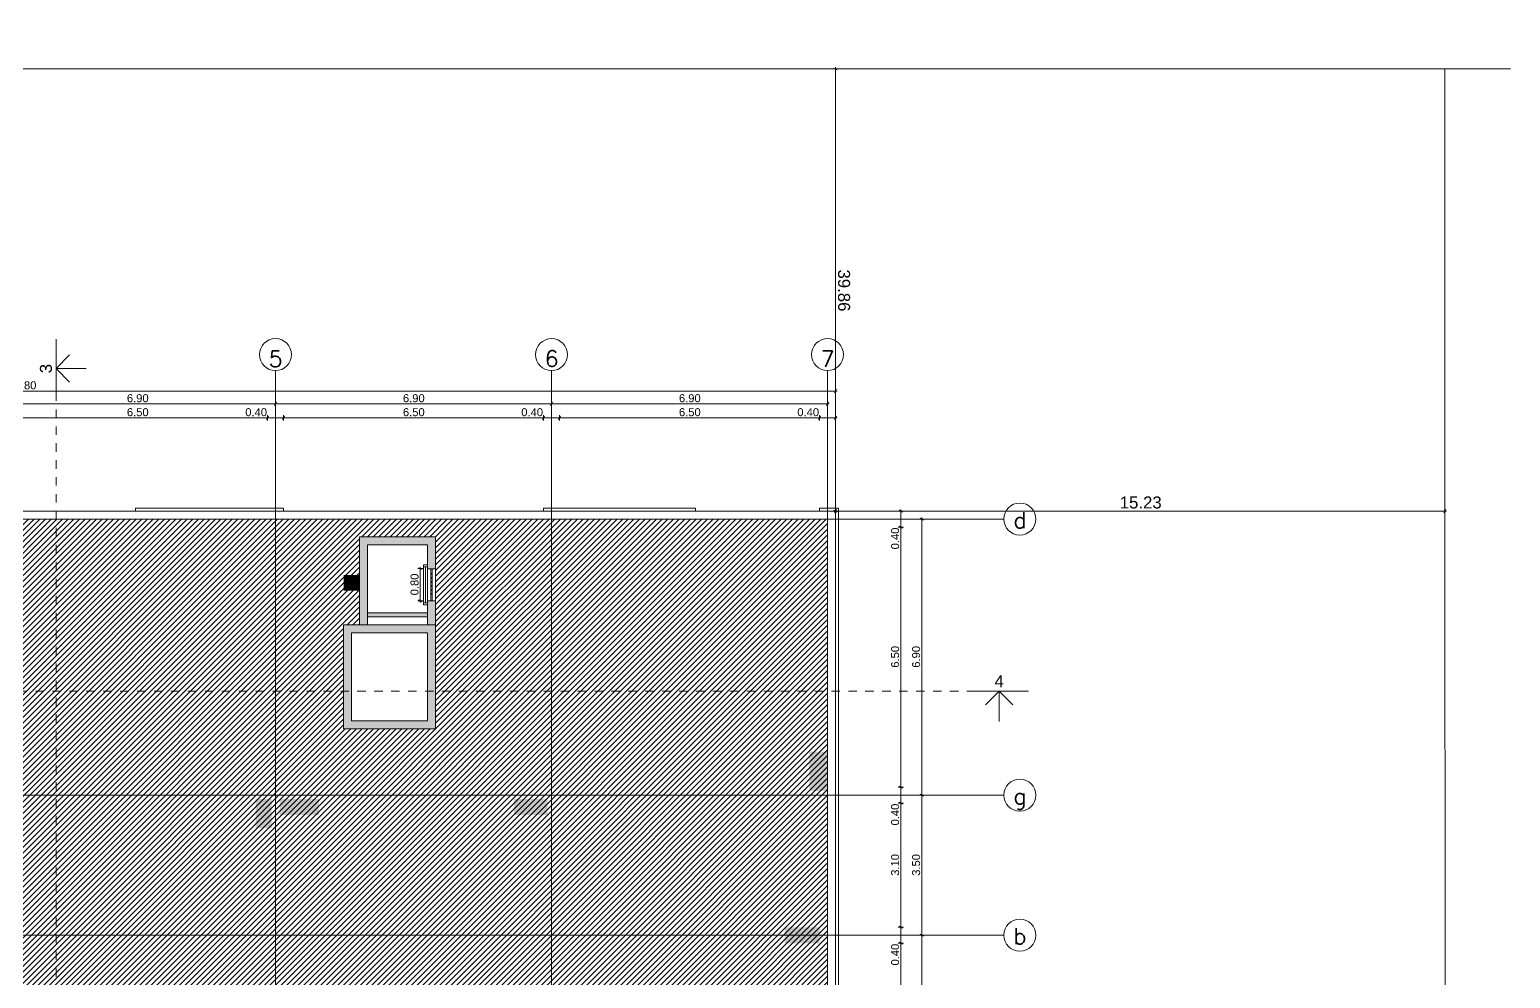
# Model space of a CAD drawing. Header units: millimetres. Extents: x 475616349 to 476941521, y 4620115302 to 4621446928.
# Drawn here: x 476519758 to 476556774, y 4620622075 to 4620645785 of the extents above; entities that cross this region are included whole.
import ezdxf

# ---------------------------------------------------------------- set-up
doc = ezdxf.new("R2010")
doc.units = ezdxf.units.MM
doc.header["$MEASUREMENT"] = 0
doc.set_wipeout_variables(frame=1)
doc.linetypes.add('Dashed', pattern=[423.333333, 211.666667, -211.666667])
doc.linetypes.add('Wipeout_Contour', pattern=[1000, 0, -1000])
for name, color, linetype, lineweight in [('0_Pen_No__42_Pen_No__250_Pen_No__5', 5, 'Continuous', 0), ('0_Pen_No__7_Pen_No__250', 7, 'Continuous', 0), ('0_Pen_No__7_Pen_No__4', 7, 'Continuous', 0), ('2D Drafting - General_Pen_No__1_Pen_No__7', 7, 'Continuous', 0), ('2D Drafting - General_Pen_No__250_Pen_No__152', 152, 'Continuous', 0), ('2D Drafting - General_Pen_No__250_Pen_No__7_Pen_No__7', 7, 'Continuous', 0), ('Annotation - Text_Pen_No__7_Pen_No__5', 5, 'Continuous', 0), ('Drawing & Figure_Pen_No__7', 7, 'Continuous', 0), ('New_._Pen_No__1', 1, 'Continuous', 0), ('New_2D Drafting - General_Pen_No__250_Pen_No__7', 7, 'Continuous', 0), ('New_2D Drafting - General_Pen_No__30_Pen_No__9_Pen_No__9_Pen_No__7', 7, 'Continuous', 0), ('New_reg_nak_Pen_No__7', 7, 'Continuous', 0), ('New_shenobebi_Pen_No__1', 1, 'Continuous', 0), ('New_shenobebi_Pen_No__7', 7, 'Continuous', 0), ('New_Structural - Bearing_Pen_No__1', 1, 'Continuous', 0), ('New_zoma_Pen_No__1', 1, 'Continuous', 0), ('New_ნავეთების კონტურები გრგ2_Pen_No__1', 1, 'Continuous', 0), ('zoma_Pen_No__142', 142, 'Continuous', 0), ('zoma_Pen_No__5_Pen_No__5', 5, 'Continuous', 0)]:
    doc.layers.add(name, color=color, linetype=linetype, lineweight=lineweight)
doc.layers.add('0_Pen_No__7_Pen_No__252', color=7, linetype='Continuous', lineweight=0, true_color=0x666666)
doc.layers.add('New_zoma', color=7, linetype='Continuous')
doc.layers.add('zoma', color=7, linetype='Continuous')
doc.styles.add('GENERATED_STYLE_1', font='arial.ttf')
doc.styles.add('GENERATED_STYLE_2', font='arial.ttf')
doc.linetypes.add('Break', pattern='A,0,[1,бѓЎбѓђбѓ®бѓљбѓ\x98бѓ\x98 #13 nika1.Shx,S=15.679026,R=0,X=0,Y=0],-1975.557214,0', length=1975.557214)
doc.dimstyles.new('GENERATED_STYLE__1', dxfattribs={"dimtxt": 200, "dimasz": 64.421331, "dimexe": 0.18, "dimexo": 3, "dimgap": 0.09, "dimtad": 1, "dimtih": 1, "dimtoh": 1, "dimlfac": 0.001, "dimzin": 0, "dimdsep": 46, "dimtxsty": 'GENERATED_STYLE_2', "dimblk": 'ARROWHEAD_2', "dimblk1": 'ARROWHEAD_2', "dimblk2": 'ARROWHEAD_2', "dimcen": 0.09, "dimclrd": 142, "dimclre": 142, "dimclrt": 142, "dimadec": 0, "dimazin": 0, "dimtfac": 1, "dimtdec": 4, "dimtmove": 0, "dimatfit": 3, "dimfxl": 1, "dimtolj": 1, "dimtzin": 0, "dimarcsym": 0})
doc.dimstyles.new('GENERATED_STYLE__2', dxfattribs={"dimtxt": 200, "dimasz": 64.421331, "dimexe": 0.18, "dimexo": 3, "dimgap": 0.09, "dimtad": 1, "dimlfac": 0.001, "dimzin": 0, "dimdsep": 46, "dimtxsty": 'GENERATED_STYLE_2', "dimblk": 'ARROWHEAD_2', "dimblk1": 'ARROWHEAD_2', "dimblk2": 'ARROWHEAD_2', "dimcen": 0.09, "dimclrd": 142, "dimclre": 142, "dimclrt": 142, "dimadec": 0, "dimazin": 0, "dimtfac": 1, "dimtdec": 4, "dimtmove": 0, "dimatfit": 3, "dimfxl": 1, "dimtolj": 1, "dimtzin": 0, "dimarcsym": 0})
doc.dimstyles.new('GENERATED_STYLE__3', dxfattribs={"dimtxt": 200, "dimasz": 64.421331, "dimexe": 0.18, "dimexo": 3, "dimgap": 0.09, "dimtad": 1, "dimtih": 1, "dimtoh": 1, "dimlfac": 0.001, "dimzin": 0, "dimdsep": 46, "dimtxsty": 'GENERATED_STYLE_2', "dimblk": 'ARROWHEAD_2', "dimblk1": 'ARROWHEAD_2', "dimblk2": 'ARROWHEAD_2', "dimcen": 0.09, "dimclrd": 142, "dimclre": 142, "dimclrt": 142, "dimadec": 0, "dimazin": 0, "dimtfac": 1, "dimtdec": 4, "dimtmove": 2, "dimatfit": 3, "dimfxl": 1, "dimtolj": 1, "dimtzin": 0, "dimarcsym": 0})
doc.dimstyles.new('GENERATED_STYLE__33', dxfattribs={"dimtxt": 300, "dimasz": 64.421331, "dimexe": 0.18, "dimexo": 3, "dimgap": 0.09, "dimtad": 1, "dimlfac": 0.001, "dimzin": 0, "dimdsep": 46, "dimtxsty": 'GENERATED_STYLE_1', "dimblk": 'ARROWHEAD_2', "dimblk1": 'ARROWHEAD_2', "dimblk2": 'ARROWHEAD_2', "dimcen": 0.09, "dimclrd": 1, "dimclre": 1, "dimclrt": 1, "dimadec": 0, "dimazin": 0, "dimtfac": 1, "dimtdec": 4, "dimtmove": 0, "dimatfit": 3, "dimfxl": 1, "dimtolj": 1, "dimtzin": 0, "dimarcsym": 0})
doc.dimstyles.new('GENERATED_STYLE__34', dxfattribs={"dimtxt": 300, "dimasz": 64.421331, "dimexe": 0.18, "dimexo": 3, "dimgap": 0.09, "dimtad": 1, "dimtih": 1, "dimtoh": 1, "dimlfac": 0.001, "dimzin": 0, "dimdsep": 46, "dimtxsty": 'GENERATED_STYLE_1', "dimblk": 'ARROWHEAD_2', "dimblk1": 'ARROWHEAD_2', "dimblk2": 'ARROWHEAD_2', "dimcen": 0.09, "dimclrd": 1, "dimclre": 1, "dimclrt": 1, "dimadec": 0, "dimazin": 0, "dimtfac": 1, "dimtdec": 4, "dimtmove": 0, "dimatfit": 3, "dimfxl": 1, "dimtolj": 1, "dimtzin": 0, "dimarcsym": 0})

# ---------------------------------------------------------------- blocks, each defined once
blk = doc.blocks.new('*D65', base_point=(476577134, 4620325126))
at = {"layer": 'zoma_Pen_No__142', "color": 142, "linetype": 'Continuous', "lineweight": 0, "transparency": 16777216}
for p, q in [((476519030, 4620636473), (476518982, 4620636389)), ((476519006, 4620636368), (476519006, 4620636495)), ((476519006, 4620636431), (476525906, 4620636431)), ((476525930, 4620636473), (476525882, 4620636389)), ((476525906, 4620636368), (476525906, 4620636495))]:
    blk.add_line(p, q, dxfattribs=at)
at = {"layer": 'zoma_Pen_No__142', "color": 142, "lineweight": 0, "transparency": 16777216, "insert": (476522190, 4620636471), "char_height": 200, "attachment_point": 7, "style": 'GENERATED_STYLE_2'}
blk.add_mtext('\\A1;{\\pql;\\fArial CYR|b0|i0|c204|p34;6.90}', dxfattribs=at)
blk = doc.blocks.new('ARROWHEAD_2')
at = {"color": 0, "linetype": 'Continuous', "lineweight": 0}
for p, q in [((0, 0), (-1, 0)), ((-0.38, -0.66), (0.38, 0.66))]:
    blk.add_line(p, q, dxfattribs=at)
blk = doc.blocks.new('*D66', base_point=(476577134, 4620325126))
at = {"layer": 'zoma_Pen_No__142', "color": 142, "linetype": 'Continuous', "lineweight": 0, "transparency": 16777216}
for p, q in [((476525930, 4620636473), (476525882, 4620636389)), ((476525906, 4620636368), (476525906, 4620636495)), ((476525906, 4620636431), (476532806, 4620636431)), ((476532830, 4620636473), (476532782, 4620636389)), ((476532806, 4620636368), (476532806, 4620636495))]:
    blk.add_line(p, q, dxfattribs=at)
at = {"layer": 'zoma_Pen_No__142', "color": 142, "lineweight": 0, "transparency": 16777216, "insert": (476529090, 4620636471), "char_height": 200, "attachment_point": 7, "style": 'GENERATED_STYLE_2'}
blk.add_mtext('\\A1;{\\pql;\\fArial CYR|b0|i0|c204|p34;6.90}', dxfattribs=at)
blk = doc.blocks.new('*D67', base_point=(476577134, 4620325126))
at = {"layer": 'zoma_Pen_No__142', "color": 142, "linetype": 'Continuous', "lineweight": 0, "transparency": 16777216}
for p, q in [((476532830, 4620636473), (476532782, 4620636389)), ((476532806, 4620636368), (476532806, 4620636495)), ((476532806, 4620636431), (476539706, 4620636431)), ((476539682, 4620636389), (476539730, 4620636473)), ((476539706, 4620636368), (476539706, 4620636495)), ((476539706, 4620636431), (476539747, 4620636431))]:
    blk.add_line(p, q, dxfattribs=at)
at = {"layer": 'zoma_Pen_No__142', "color": 142, "lineweight": 0, "transparency": 16777216, "insert": (476535990, 4620636471), "char_height": 200, "attachment_point": 7, "style": 'GENERATED_STYLE_2'}
blk.add_mtext('\\A1;{\\pql;\\fArial CYR|b0|i0|c204|p34;6.90}', dxfattribs=at)
blk = doc.blocks.new('*D77', base_point=(476577134, 4620325126))
at = {"layer": 'zoma_Pen_No__142', "color": 142, "linetype": 'Continuous', "lineweight": 0, "transparency": 16777216}
for p, q in [((476542125, 4620623154), (476541998, 4620623154)), ((476542019, 4620623178), (476542104, 4620623129)), ((476542061, 4620616254), (476542061, 4620623154)), ((476542125, 4620616254), (476541998, 4620616254)), ((476542019, 4620616278), (476542104, 4620616229)), ((476542061, 4620616212), (476542061, 4620616254))]:
    blk.add_line(p, q, dxfattribs=at)
at = {"layer": 'zoma_Pen_No__142', "color": 142, "lineweight": 0, "transparency": 16777216, "insert": (476542021, 4620619438), "char_height": 200, "attachment_point": 7, "rotation": 90, "style": 'GENERATED_STYLE_2'}
blk.add_mtext('\\A1;{\\pql;\\fArial CYR|b0|i0|c204|p34;6.90}', dxfattribs=at)
blk = doc.blocks.new('*D78', base_point=(476577134, 4620325126))
at = {"layer": 'zoma_Pen_No__142', "color": 142, "linetype": 'Continuous', "lineweight": 0, "transparency": 16777216}
for p, q in [((476542019, 4620626678), (476542104, 4620626629)), ((476542125, 4620626654), (476541998, 4620626654)), ((476542061, 4620623154), (476542061, 4620626654)), ((476542125, 4620623154), (476541998, 4620623154)), ((476542019, 4620623178), (476542104, 4620623129))]:
    blk.add_line(p, q, dxfattribs=at)
at = {"layer": 'zoma_Pen_No__142', "color": 142, "lineweight": 0, "transparency": 16777216, "insert": (476542021, 4620624638), "char_height": 200, "attachment_point": 7, "rotation": 90, "style": 'GENERATED_STYLE_2'}
blk.add_mtext('\\A1;{\\pql;\\fArial CYR|b0|i0|c204|p34;3.50}', dxfattribs=at)
blk = doc.blocks.new('*D79', base_point=(476577134, 4620325126))
at = {"layer": 'zoma_Pen_No__142', "color": 142, "linetype": 'Continuous', "lineweight": 0, "transparency": 16777216}
for p, q in [((476542125, 4620633554), (476541998, 4620633554)), ((476542104, 4620633529), (476542019, 4620633578)), ((476542061, 4620633554), (476542061, 4620633595)), ((476542061, 4620626654), (476542061, 4620633554)), ((476542019, 4620626678), (476542104, 4620626629)), ((476542125, 4620626654), (476541998, 4620626654))]:
    blk.add_line(p, q, dxfattribs=at)
at = {"layer": 'zoma_Pen_No__142', "color": 142, "lineweight": 0, "transparency": 16777216, "insert": (476542021, 4620629838), "char_height": 200, "attachment_point": 7, "rotation": 90, "style": 'GENERATED_STYLE_2'}
blk.add_mtext('\\A1;{\\pql;\\fArial CYR|b0|i0|c204|p34;6.90}', dxfattribs=at)
blk = doc.blocks.new('*D95', base_point=(476577134, 4620325126))
at = {"layer": 'zoma_Pen_No__142', "color": 142, "linetype": 'Continuous', "lineweight": 0, "transparency": 16777216}
for p, q in [((476541494, 4620622978), (476541579, 4620622929)), ((476541600, 4620622954), (476541473, 4620622954)), ((476541536, 4620616454), (476541536, 4620622954)), ((476541600, 4620616454), (476541473, 4620616454)), ((476541494, 4620616478), (476541579, 4620616429))]:
    blk.add_line(p, q, dxfattribs=at)
at = {"layer": 'zoma_Pen_No__142', "color": 142, "lineweight": 0, "transparency": 16777216, "char_height": 200, "attachment_point": 7, "rotation": 90, "style": 'GENERATED_STYLE_2'}
for s, insert in [('\\A1;{\\pql;\\fArial CYR|b0|i0|c204|p34;0.40}', (476541496, 4620622397)), ('\\A1;{\\pql;\\fArial CYR|b0|i0|c204|p34;6.50}', (476541496, 4620619438))]:
    blk.add_mtext(s, dxfattribs=dict(at, insert=insert))
blk = doc.blocks.new('*D96', base_point=(476577134, 4620325126))
at = {"layer": 'zoma_Pen_No__142', "color": 142, "linetype": 'Continuous', "lineweight": 0, "transparency": 16777216}
for p, q in [((476541600, 4620623354), (476541473, 4620623354)), ((476541494, 4620623378), (476541579, 4620623329)), ((476541536, 4620622954), (476541536, 4620623354)), ((476541494, 4620622978), (476541579, 4620622929)), ((476541600, 4620622954), (476541473, 4620622954))]:
    blk.add_line(p, q, dxfattribs=at)
blk = doc.blocks.new('*D97', base_point=(476577134, 4620325126))
at = {"layer": 'zoma_Pen_No__142', "color": 142, "linetype": 'Continuous', "lineweight": 0, "transparency": 16777216}
for p, q in [((476541600, 4620626454), (476541473, 4620626454)), ((476541494, 4620626478), (476541579, 4620626429)), ((476541536, 4620623354), (476541536, 4620626454)), ((476541600, 4620623354), (476541473, 4620623354)), ((476541494, 4620623378), (476541579, 4620623329))]:
    blk.add_line(p, q, dxfattribs=at)
at = {"layer": 'zoma_Pen_No__142', "color": 142, "lineweight": 0, "transparency": 16777216, "char_height": 200, "attachment_point": 7, "rotation": 90, "style": 'GENERATED_STYLE_2'}
for s, insert in [('\\A1;{\\pql;\\fArial CYR|b0|i0|c204|p34;0.40}', (476541496, 4620625897)), ('\\A1;{\\pql;\\fArial CYR|b0|i0|c204|p34;3.10}', (476541496, 4620624638))]:
    blk.add_mtext(s, dxfattribs=dict(at, insert=insert))
blk = doc.blocks.new('*D98', base_point=(476577134, 4620325126))
at = {"layer": 'zoma_Pen_No__142', "color": 142, "linetype": 'Continuous', "lineweight": 0, "transparency": 16777216}
for p, q in [((476541600, 4620626854), (476541473, 4620626854)), ((476541494, 4620626878), (476541579, 4620626829)), ((476541536, 4620626454), (476541536, 4620626854)), ((476541600, 4620626454), (476541473, 4620626454)), ((476541494, 4620626478), (476541579, 4620626429))]:
    blk.add_line(p, q, dxfattribs=at)
blk = doc.blocks.new('*D99', base_point=(476577134, 4620325126))
at = {"layer": 'zoma_Pen_No__142', "color": 142, "linetype": 'Continuous', "lineweight": 0, "transparency": 16777216}
for p, q in [((476541600, 4620633354), (476541473, 4620633354)), ((476541494, 4620633378), (476541579, 4620633329)), ((476541536, 4620626854), (476541536, 4620633354)), ((476541600, 4620626854), (476541473, 4620626854)), ((476541494, 4620626878), (476541579, 4620626829))]:
    blk.add_line(p, q, dxfattribs=at)
at = {"layer": 'zoma_Pen_No__142', "color": 142, "lineweight": 0, "transparency": 16777216, "char_height": 200, "attachment_point": 7, "rotation": 90, "style": 'GENERATED_STYLE_2'}
for s, insert in [('\\A1;{\\pql;\\fArial CYR|b0|i0|c204|p34;0.40}', (476541496, 4620632797)), ('\\A1;{\\pql;\\fArial CYR|b0|i0|c204|p34;6.50}', (476541496, 4620629838))]:
    blk.add_mtext(s, dxfattribs=dict(at, insert=insert))
blk = doc.blocks.new('*D100', base_point=(476577134, 4620325126))
at = {"layer": 'zoma_Pen_No__142', "color": 142, "linetype": 'Continuous', "lineweight": 0, "transparency": 16777216}
for p, q in [((476541600, 4620633754), (476541473, 4620633754)), ((476541579, 4620633729), (476541494, 4620633778)), ((476541536, 4620633754), (476541536, 4620633795)), ((476541536, 4620633354), (476541536, 4620633754)), ((476541600, 4620633354), (476541473, 4620633354)), ((476541494, 4620633378), (476541579, 4620633329))]:
    blk.add_line(p, q, dxfattribs=at)
blk = doc.blocks.new('*D117', base_point=(476577134, 4620325126))
at = {"layer": 'zoma_Pen_No__142', "color": 142, "linetype": 'Continuous', "lineweight": 0, "transparency": 16777216}
for p, q in [((476519230, 4620636125), (476519182, 4620636040)), ((476519206, 4620636019), (476519206, 4620636146)), ((476519206, 4620636082), (476525706, 4620636082)), ((476525730, 4620636125), (476525682, 4620636040)), ((476525706, 4620636019), (476525706, 4620636146))]:
    blk.add_line(p, q, dxfattribs=at)
at = {"layer": 'zoma_Pen_No__142', "color": 142, "lineweight": 0, "transparency": 16777216, "char_height": 200, "attachment_point": 7, "style": 'GENERATED_STYLE_2'}
for s, insert in [('\\A1;{\\pql;\\fArial CYR|b0|i0|c204|p34;6.50}', (476522190, 4620636122)), ('\\A1;{\\pql;\\fArial CYR|b0|i0|c204|p34;0.40}', (476525149, 4620636122))]:
    blk.add_mtext(s, dxfattribs=dict(at, insert=insert))
blk = doc.blocks.new('*D118', base_point=(476577134, 4620325126))
at = {"layer": 'zoma_Pen_No__142', "color": 142, "linetype": 'Continuous', "lineweight": 0, "transparency": 16777216}
for p, q in [((476525730, 4620636125), (476525682, 4620636040)), ((476525706, 4620636019), (476525706, 4620636146)), ((476525706, 4620636082), (476526106, 4620636082)), ((476526130, 4620636125), (476526082, 4620636040)), ((476526106, 4620636019), (476526106, 4620636146))]:
    blk.add_line(p, q, dxfattribs=at)
blk = doc.blocks.new('*D119', base_point=(476577134, 4620325126))
at = {"layer": 'zoma_Pen_No__142', "color": 142, "linetype": 'Continuous', "lineweight": 0, "transparency": 16777216}
for p, q in [((476526130, 4620636125), (476526082, 4620636040)), ((476526106, 4620636019), (476526106, 4620636146)), ((476526106, 4620636082), (476532606, 4620636082)), ((476532630, 4620636125), (476532582, 4620636040)), ((476532606, 4620636019), (476532606, 4620636146))]:
    blk.add_line(p, q, dxfattribs=at)
at = {"layer": 'zoma_Pen_No__142', "color": 142, "lineweight": 0, "transparency": 16777216, "char_height": 200, "attachment_point": 7, "style": 'GENERATED_STYLE_2'}
for s, insert in [('\\A1;{\\pql;\\fArial CYR|b0|i0|c204|p34;6.50}', (476529090, 4620636122)), ('\\A1;{\\pql;\\fArial CYR|b0|i0|c204|p34;0.40}', (476532049, 4620636122))]:
    blk.add_mtext(s, dxfattribs=dict(at, insert=insert))
blk = doc.blocks.new('*D120', base_point=(476577134, 4620325126))
at = {"layer": 'zoma_Pen_No__142', "color": 142, "linetype": 'Continuous', "lineweight": 0, "transparency": 16777216}
for p, q in [((476532630, 4620636125), (476532582, 4620636040)), ((476532606, 4620636019), (476532606, 4620636146)), ((476532606, 4620636082), (476533006, 4620636082)), ((476533030, 4620636125), (476532982, 4620636040)), ((476533006, 4620636019), (476533006, 4620636146))]:
    blk.add_line(p, q, dxfattribs=at)
blk = doc.blocks.new('*D121', base_point=(476577134, 4620325126))
at = {"layer": 'zoma_Pen_No__142', "color": 142, "linetype": 'Continuous', "lineweight": 0, "transparency": 16777216}
for p, q in [((476533030, 4620636125), (476532982, 4620636040)), ((476533006, 4620636019), (476533006, 4620636146)), ((476533006, 4620636082), (476539506, 4620636082)), ((476539530, 4620636125), (476539482, 4620636040)), ((476539506, 4620636019), (476539506, 4620636146))]:
    blk.add_line(p, q, dxfattribs=at)
at = {"layer": 'zoma_Pen_No__142', "color": 142, "lineweight": 0, "transparency": 16777216, "char_height": 200, "attachment_point": 7, "style": 'GENERATED_STYLE_2'}
for s, insert in [('\\A1;{\\pql;\\fArial CYR|b0|i0|c204|p34;6.50}', (476535990, 4620636122)), ('\\A1;{\\pql;\\fArial CYR|b0|i0|c204|p34;0.40}', (476538949, 4620636122))]:
    blk.add_mtext(s, dxfattribs=dict(at, insert=insert))
blk = doc.blocks.new('*D122', base_point=(476577134, 4620325126))
at = {"layer": 'zoma_Pen_No__142', "color": 142, "linetype": 'Continuous', "lineweight": 0, "transparency": 16777216}
for p, q in [((476539530, 4620636125), (476539482, 4620636040)), ((476539506, 4620636019), (476539506, 4620636146)), ((476539506, 4620636082), (476539906, 4620636082)), ((476539882, 4620636040), (476539930, 4620636125)), ((476539906, 4620636019), (476539906, 4620636146)), ((476539906, 4620636082), (476539947, 4620636082))]:
    blk.add_line(p, q, dxfattribs=at)
blk = doc.blocks.new('*D123', base_point=(476577134, 4620325126))
at = {"layer": 'zoma_Pen_No__142', "color": 142, "linetype": 'Continuous', "lineweight": 0, "transparency": 16777216}
for p, q in [((476498065, 4620636754), (476498106, 4620636754)), ((476498130, 4620636797), (476498082, 4620636712)), ((476498106, 4620636691), (476498106, 4620636818)), ((476498106, 4620636754), (476539906, 4620636754)), ((476539882, 4620636712), (476539930, 4620636797)), ((476539906, 4620636691), (476539906, 4620636818)), ((476539906, 4620636754), (476539947, 4620636754))]:
    blk.add_line(p, q, dxfattribs=at)
at = {"layer": 'zoma_Pen_No__142', "color": 142, "lineweight": 0, "transparency": 16777216, "insert": (476519229, 4620636794), "char_height": 200, "attachment_point": 7, "style": 'GENERATED_STYLE_2'}
blk.add_mtext('\\A1;{\\pql;\\fArial CYR|b0|i0|c204|p34;41.80}', dxfattribs=at)
blk = doc.blocks.new('*D150', base_point=(476577134, 4620325126))
at = {"layer": 'zoma_Pen_No__142', "color": 142, "linetype": 'Continuous', "lineweight": 0, "transparency": 16777216}
for p, q in [((476519230, 4620661252), (476519182, 4620661168)), ((476519206, 4620661146), (476519206, 4620661274)), ((476519206, 4620661210), (476525706, 4620661210)), ((476525730, 4620661252), (476525682, 4620661168)), ((476525706, 4620661146), (476525706, 4620661274))]:
    blk.add_line(p, q, dxfattribs=at)
at = {"layer": 'zoma_Pen_No__142', "color": 142, "lineweight": 0, "transparency": 16777216, "char_height": 200, "attachment_point": 7, "style": 'GENERATED_STYLE_2'}
for s, insert in [('\\A1;{\\pql;\\fArial CYR|b0|i0|c204|p34;6.50}', (476522190, 4620661250)), ('\\A1;{\\pql;\\fArial CYR|b0|i0|c204|p34;0.40}', (476525149, 4620661250))]:
    blk.add_mtext(s, dxfattribs=dict(at, insert=insert))
blk = doc.blocks.new('*D151', base_point=(476577134, 4620325126))
at = {"layer": 'zoma_Pen_No__142', "color": 142, "linetype": 'Continuous', "lineweight": 0, "transparency": 16777216}
for p, q in [((476525730, 4620661252), (476525682, 4620661168)), ((476525706, 4620661146), (476525706, 4620661274)), ((476525706, 4620661210), (476526106, 4620661210)), ((476526130, 4620661252), (476526082, 4620661168)), ((476526106, 4620661146), (476526106, 4620661274))]:
    blk.add_line(p, q, dxfattribs=at)
blk = doc.blocks.new('*D152', base_point=(476577134, 4620325126))
at = {"layer": 'zoma_Pen_No__142', "color": 142, "linetype": 'Continuous', "lineweight": 0, "transparency": 16777216}
for p, q in [((476526130, 4620661252), (476526082, 4620661168)), ((476526106, 4620661146), (476526106, 4620661274)), ((476526106, 4620661210), (476532606, 4620661210)), ((476532630, 4620661252), (476532582, 4620661168)), ((476532606, 4620661146), (476532606, 4620661274))]:
    blk.add_line(p, q, dxfattribs=at)
at = {"layer": 'zoma_Pen_No__142', "color": 142, "lineweight": 0, "transparency": 16777216, "char_height": 200, "attachment_point": 7, "style": 'GENERATED_STYLE_2'}
for s, insert in [('\\A1;{\\pql;\\fArial CYR|b0|i0|c204|p34;6.50}', (476529090, 4620661250)), ('\\A1;{\\pql;\\fArial CYR|b0|i0|c204|p34;0.40}', (476532049, 4620661250))]:
    blk.add_mtext(s, dxfattribs=dict(at, insert=insert))
blk = doc.blocks.new('*D153', base_point=(476577134, 4620325126))
at = {"layer": 'zoma_Pen_No__142', "color": 142, "linetype": 'Continuous', "lineweight": 0, "transparency": 16777216}
for p, q in [((476532630, 4620661252), (476532582, 4620661168)), ((476532606, 4620661146), (476532606, 4620661274)), ((476532606, 4620661210), (476533006, 4620661210)), ((476533030, 4620661252), (476532982, 4620661168)), ((476533006, 4620661146), (476533006, 4620661274))]:
    blk.add_line(p, q, dxfattribs=at)
blk = doc.blocks.new('*D154', base_point=(476577134, 4620325126))
at = {"layer": 'zoma_Pen_No__142', "color": 142, "linetype": 'Continuous', "lineweight": 0, "transparency": 16777216}
for p, q in [((476533030, 4620661252), (476532982, 4620661168)), ((476533006, 4620661146), (476533006, 4620661274)), ((476533006, 4620661210), (476539506, 4620661210)), ((476539530, 4620661252), (476539482, 4620661168)), ((476539506, 4620661146), (476539506, 4620661274))]:
    blk.add_line(p, q, dxfattribs=at)
at = {"layer": 'zoma_Pen_No__142', "color": 142, "lineweight": 0, "transparency": 16777216, "char_height": 200, "attachment_point": 7, "style": 'GENERATED_STYLE_2'}
for s, insert in [('\\A1;{\\pql;\\fArial CYR|b0|i0|c204|p34;6.50}', (476535990, 4620661250)), ('\\A1;{\\pql;\\fArial CYR|b0|i0|c204|p34;0.40}', (476538949, 4620661250))]:
    blk.add_mtext(s, dxfattribs=dict(at, insert=insert))
blk = doc.blocks.new('*D155', base_point=(476577134, 4620325126))
at = {"layer": 'zoma_Pen_No__142', "color": 142, "linetype": 'Continuous', "lineweight": 0, "transparency": 16777216}
for p, q in [((476539530, 4620661252), (476539482, 4620661168)), ((476539506, 4620661146), (476539506, 4620661274)), ((476539506, 4620661210), (476539906, 4620661210)), ((476539882, 4620661168), (476539930, 4620661252)), ((476539906, 4620661146), (476539906, 4620661274)), ((476539906, 4620661210), (476539947, 4620661210))]:
    blk.add_line(p, q, dxfattribs=at)
blk = doc.blocks.new('*D187', base_point=(476577134, 4620325126))
at = {"layer": 'zoma_Pen_No__142', "color": 142, "linetype": 'Continuous', "lineweight": 0, "transparency": 16777216}
for p, q in [((476529587, 4620632314), (476529459, 4620632314)), ((476529565, 4620632289), (476529481, 4620632338)), ((476529523, 4620632314), (476529523, 4620632355)), ((476529523, 4620631514), (476529523, 4620632314)), ((476529587, 4620631514), (476529459, 4620631514)), ((476529481, 4620631538), (476529565, 4620631489)), ((476529523, 4620631472), (476529523, 4620631514))]:
    blk.add_line(p, q, dxfattribs=at)
at = {"layer": 'zoma_Pen_No__142', "color": 142, "lineweight": 0, "transparency": 16777216, "insert": (476529483, 4620631648), "char_height": 200, "attachment_point": 7, "rotation": 90, "style": 'GENERATED_STYLE_2'}
blk.add_mtext('\\A1;{\\pql;\\fArial CYR|b0|i0|c204|p34;0.80}', dxfattribs=at)
blk = doc.blocks.new('*D1781', base_point=(476577134, 4620325126))
at = {"layer": 'New_zoma_Pen_No__1', "color": 1, "linetype": 'Continuous', "lineweight": 0, "transparency": 16777216}
for p, q in [((476539965, 4620644802), (476539838, 4620644802)), ((476539944, 4620644777), (476539859, 4620644826)), ((476539902, 4620644802), (476539902, 4620644843)), ((476539906, 4620633754), (476539902, 4620644802)), ((476539970, 4620633754), (476539843, 4620633754)), ((476539864, 4620633778), (476539949, 4620633729)), ((476539906, 4620633712), (476539906, 4620633754))]:
    blk.add_line(p, q, dxfattribs=at)
at = {"color": 254, "linetype": 'Wipeout_Contour', "lineweight": 0, "ltscale": 18580591084.59335, "transparency": 16777216}
blk.add_wipeout([(476539914, 4620639841), (476539914, 4620638715), (476540314, 4620638715), (476540314, 4620639841)], dxfattribs=at).dxf.layer = 'New_zoma'
at = {"layer": 'New_zoma_Pen_No__1', "color": 1, "lineweight": 0, "transparency": 16777216, "insert": (476539964, 4620639791), "char_height": 300, "attachment_point": 7, "rotation": 270.0221, "style": 'GENERATED_STYLE_1'}
blk.add_mtext('\\A1;{\\pql;\\fArial|b0|i0|c0|p34;39.86}', dxfattribs=at)
blk = doc.blocks.new('*D1782', base_point=(476577134, 4620325126))
at = {"layer": 'New_zoma_Pen_No__1', "color": 1, "linetype": 'Continuous', "lineweight": 0, "transparency": 16777216}
for p, q in [((476539865, 4620633754), (476539906, 4620633754)), ((476539931, 4620633796), (476539882, 4620633711)), ((476539906, 4620633690), (476539906, 4620633817)), ((476539906, 4620633754), (476555138, 4620633754)), ((476555113, 4620633711), (476555162, 4620633796)), ((476555138, 4620633690), (476555138, 4620633817)), ((476555138, 4620633754), (476555179, 4620633754))]:
    blk.add_line(p, q, dxfattribs=at)
at = {"color": 254, "linetype": 'Wipeout_Contour', "lineweight": 0, "ltscale": 18580572980.5008, "transparency": 16777216}
blk.add_wipeout([(476546959, 4620633764), (476548085, 4620633764), (476548085, 4620634164), (476546959, 4620634164)], dxfattribs=at).dxf.layer = 'New_zoma'
at = {"layer": 'New_zoma_Pen_No__1', "color": 1, "lineweight": 0, "transparency": 16777216, "insert": (476547009, 4620633814), "char_height": 300, "attachment_point": 7, "style": 'GENERATED_STYLE_1'}
blk.add_mtext('\\A1;{\\pql;\\fArial|b0|i0|c0|p34;15.23}', dxfattribs=at)

msp = doc.modelspace()

# ---------------------------------------------------------------- hatches: boundary and pattern name
at = {"layer": '0_Pen_No__7_Pen_No__252', "linetype": 'Continuous', "lineweight": 0, "true_color": 0x666666}
h = msp.add_hatch(dxfattribs=at)
h.set_pattern_fill('COMMON_BRICK', color=251, style=0, pattern_type=2)
h.set_pattern_definition([(225, (476544752.34, 4620639338.57), (-70.71068, 70.71068), [])])
h.paths.add_polyline_path([(476539706.009, 4620633553.76), (476498306.009, 4620633553.76), (476498306.009, 4620616253.76), (476519006.009, 4620616253.76), (476519006.009, 4620616953.757), (476539706.009, 4620616953.757)])
h.paths.add_polyline_path([(476510406.01, 4620628313.685), (476510406.01, 4620630913.637), (476510006.009, 4620630913.637), (476510006.009, 4620633113.637), (476508106.01, 4620633113.637), (476508106.01, 4620630913.637), (476508106.01, 4620628313.685)], flags=0)
h.paths.add_polyline_path([(476529906.009, 4620628313.77), (476529906.01, 4620630913.637), (476529906.01, 4620633113.637), (476528006.01, 4620633113.637), (476528006.01, 4620630913.637), (476527606.009, 4620630913.637), (476527606.009, 4620628313.77)], flags=0)
at = {"layer": '2D Drafting - General_Pen_No__250_Pen_No__152', "linetype": 'Continuous', "lineweight": 0}
h = msp.add_hatch(color=152, dxfattribs=at)
h.paths.add_polyline_path([(476529906.009, 4620628313.637), (476529906.009, 4620628513.559), (476529906.009, 4620630913.637), (476529705.986, 4620630913.637), (476527606.009, 4620630913.637), (476527606.009, 4620628313.685)])
h.paths.add_polyline_path([(476527806.009, 4620628513.682), (476527806.009, 4620630713.637), (476529705.986, 4620630713.637), (476529705.986, 4620628513.571)], flags=0)
at = {"layer": '2D Drafting - General_Pen_No__250_Pen_No__7_Pen_No__7', "linetype": 'Continuous', "lineweight": 0}
for points in [[(476529906.01, 4620632313.637), (476529706.01, 4620632313.637), (476529706.01, 4620632913.637), (476528206.01, 4620632913.637), (476528206.01, 4620630913.637), (476528006.01, 4620630913.637), (476528006.01, 4620633113.637), (476529906.01, 4620633113.637)], [(476529906.01, 4620631513.637), (476529706.01, 4620631513.637), (476529706.01, 4620630913.637), (476529906.01, 4620630913.637)]]:
    msp.add_hatch(color=7, dxfattribs=at).paths.add_polyline_path(points)
at = {"layer": 'New_2D Drafting - General_Pen_No__250_Pen_No__7', "linetype": 'Continuous', "lineweight": 0}
for points in [[(476527606.01, 4620631763.685), (476528006.01, 4620631763.685), (476528006.01, 4620632153.717), (476527606.01, 4620632153.717)], [(476539246.288, 4620626757.017), (476539706.009, 4620626757.017), (476539706.009, 4620627743.947), (476539246.288, 4620627743.947)], [(476525806.009, 4620625832.741), (476525806.009, 4620626553.76), (476525406.009, 4620626553.76), (476525406.009, 4620625832.741)], [(476526996.197, 4620626557.017), (476526006.009, 4620626557.017), (476526006.009, 4620626157.017), (476526996.197, 4620626157.017)], [(476532705.939, 4620626157.017), (476532705.939, 4620626557.017), (476531865.822, 4620626557.017), (476531865.822, 4620626157.017)], [(476539506.009, 4620622953.76), (476539506.009, 4620623353.76), (476538635.822, 4620623353.76), (476538635.822, 4620622953.76)]]:
    msp.add_hatch(color=7, dxfattribs=at).paths.add_polyline_path(points)
at = {"layer": 'New_2D Drafting - General_Pen_No__30_Pen_No__9_Pen_No__9_Pen_No__7', "linetype": 'Continuous', "lineweight": 0}
msp.add_hatch(color=7, dxfattribs=at).paths.add_polyline_path([(476529706.01, 4620631213.637), (476528206.01, 4620631213.637), (476528206.01, 4620631113.637), (476529706.01, 4620631113.637)])

# ---------------------------------------------------------------- linework, layer by layer
at = {"layer": '0_Pen_No__42_Pen_No__250_Pen_No__5', "color": 5, "linetype": 'Continuous', "lineweight": 0}
for centre in [(476525906.009, 4620637663.357), (476525906.009, 4620637663.357), (476532806.009, 4620637663.357), (476544511.84, 4620626653.76), (476544511.84, 4620623153.76)]:
    msp.add_circle(centre, 400, dxfattribs=at)
at = {"layer": '0_Pen_No__7_Pen_No__250', "color": 7, "linetype": 'Continuous', "lineweight": 0, "flags": 128}
for points in [[(476529906.009, 4620628313.685), (476527606.009, 4620628313.685), (476527606.009, 4620630913.637), (476529906.009, 4620630913.637)], [(476529705.986, 4620628513.571), (476527806.009, 4620628513.46), (476527806.009, 4620630713.526), (476529705.986, 4620630713.526)]]:
    msp.add_lwpolyline(points, close=True, dxfattribs=at)
at = {"layer": '0_Pen_No__7_Pen_No__4', "color": 7, "linetype": 'Continuous', "lineweight": 0, "flags": 128}
for points in [[(476539706.009, 4620633553.76), (476498306.009, 4620633553.76), (476498306.009, 4620616253.76), (476519006.009, 4620616253.76), (476519006.009, 4620616953.757), (476539706.009, 4620616953.757)], [(476529906.009, 4620628313.77), (476529906.01, 4620630913.637), (476529906.01, 4620633113.637), (476528006.01, 4620633113.637), (476528006.01, 4620630913.637), (476527606.009, 4620630913.637), (476527606.009, 4620628313.77)]]:
    msp.add_lwpolyline(points, close=True, dxfattribs=at)
at = {"layer": '2D Drafting - General_Pen_No__1_Pen_No__7', "color": 7, "linetype": 'Continuous', "lineweight": 0, "flags": 128}
msp.add_lwpolyline([(476529905.938, 4620631513.637), (476529905.938, 4620632313.637), (476529705.938, 4620632313.637), (476529705.938, 4620631513.637)], close=True, dxfattribs=at)
at = {"layer": '2D Drafting - General_Pen_No__1_Pen_No__7', "color": 7, "linetype": 'Continuous', "lineweight": 0}
for centre in [(476529805.938, 4620632186.469), (476529805.938, 4620632086.469), (476529805.938, 4620631986.469), (476529805.938, 4620631886.469), (476529805.938, 4620631786.469), (476529805.938, 4620631686.469)]:
    msp.add_circle(centre, 15, dxfattribs=at)
at = {"layer": '2D Drafting - General_Pen_No__250_Pen_No__7_Pen_No__7', "color": 7, "linetype": 'Continuous', "lineweight": 0, "flags": 128}
for points in [[(476529906.01, 4620632313.637), (476529706.01, 4620632313.637), (476529706.01, 4620632913.637), (476528206.01, 4620632913.637), (476528206.01, 4620630913.637), (476528006.01, 4620630913.637), (476528006.01, 4620633113.637), (476529906.01, 4620633113.637)], [(476529906.01, 4620631513.637), (476529706.01, 4620631513.637), (476529706.01, 4620630913.637), (476529906.01, 4620630913.637)]]:
    msp.add_lwpolyline(points, close=True, dxfattribs=at)
at = {"layer": 'Drawing & Figure_Pen_No__7', "color": 7, "linetype": 'Continuous', "lineweight": 0}
for p, q in [((476529790.938, 4620631513.637), (476529790.938, 4620632313.637)), ((476529820.938, 4620632313.637), (476529820.938, 4620631513.637))]:
    msp.add_line(p, q, dxfattribs=at)
at = {"layer": 'New_2D Drafting - General_Pen_No__30_Pen_No__9_Pen_No__9_Pen_No__7', "color": 7, "linetype": 'Continuous', "lineweight": 0, "flags": 128}
msp.add_lwpolyline([(476529706.01, 4620631213.637), (476528206.01, 4620631213.637), (476528206.01, 4620631113.637), (476529706.01, 4620631113.637)], close=True, dxfattribs=at)
at = {"layer": 'New_reg_nak_Pen_No__7', "color": 7, "linetype": 'Continuous', "lineweight": 0, "flags": 128}
for points in [[(476526106.009, 4620633753.76), (476526106.009, 4620633823.76), (476522406.009, 4620633823.76), (476522406.009, 4620633753.76)], [(476536405.663, 4620633753.76), (476536405.662, 4620633823.727), (476532606.009, 4620633823.693), (476532606.009, 4620633753.793)], [(476538856.02, 4620616753.76), (476538856.02, 4620616683.769), (476539976.064, 4620616683.76), (476539975.909, 4620633823.76), (476539506.009, 4620633823.755), (476539506.009, 4620633753.76)]]:
    msp.add_lwpolyline(points, dxfattribs=at)
at = {"layer": 'New_shenobebi_Pen_No__1', "color": 1, "linetype": 'Dashed', "lineweight": 0}
for points in [[(476520418.269, 4620613222.127), (476520418.269, 4620638050.993)], [(476493659.21, 4620629249.462), (476544732.424, 4620629249.462)]]:
    msp.add_lwpolyline(points, dxfattribs=at)
at = {"layer": 'New_shenobebi_Pen_No__1', "color": 1, "linetype": 'Continuous', "lineweight": 0}
for points in [[(476520418.269, 4620636577.246), (476520418.269, 4620638050.993)], [(476520418.269, 4620637314.119), (476520759.414, 4620637655.265)], [(476520418.269, 4620637314.119), (476521171.267, 4620637314.119)], [(476520418.269, 4620637314.119), (476520759.414, 4620636972.974)], [(476543258.676, 4620629249.462), (476544732.424, 4620629249.462)], [(476543995.55, 4620629249.462), (476543654.405, 4620628908.317)], [(476543995.55, 4620629249.462), (476543995.55, 4620628496.464)], [(476543995.55, 4620629249.462), (476544336.695, 4620628908.317)]]:
    msp.add_lwpolyline(points, dxfattribs=at)
at = {"layer": 'New_shenobebi_Pen_No__7', "color": 7, "linetype": 'Dashed', "lineweight": 0}
for points in [[(476529705.938, 4620632363.637), (476529705.938, 4620632413.637), (476529605.938, 4620632413.637), (476529605.938, 4620632363.637)], [(476529705.938, 4620631413.637), (476529705.938, 4620631463.637), (476529605.938, 4620631463.637), (476529605.938, 4620631413.637)]]:
    msp.add_lwpolyline(points, close=True, dxfattribs=at)
at = {"layer": 'New_shenobebi_Pen_No__7', "color": 7, "linetype": 'Continuous', "lineweight": 0}
msp.add_lwpolyline([(476529655.938, 4620631463.637), (476529655.938, 4620632363.637), (476529605.938, 4620632363.637), (476529605.938, 4620631463.637)], close=True, dxfattribs=at)
at = {"layer": 'New_Structural - Bearing_Pen_No__1', "color": 1, "linetype": 'Break', "lineweight": 0}
msp.add_line((476556774.476, 4620644808.191), (476482855.661, 4620644808.191), dxfattribs=at)
at = {"layer": 'zoma_Pen_No__5_Pen_No__5', "color": 5, "linetype": 'Continuous', "lineweight": 0}
for p, q in [((476525906.009, 4620637263.357), (476525906.009, 4620612552.55)), ((476532806.009, 4620637263.357), (476532806.009, 4620612552.55)), ((476494225.459, 4620633553.76), (476544111.84, 4620633553.76)), ((476494225.459, 4620626653.76), (476544111.84, 4620626653.76)), ((476494225.459, 4620626653.76), (476544111.84, 4620626653.76)), ((476494225.459, 4620623153.76), (476544111.84, 4620623153.76)), ((476494225.459, 4620623153.76), (476544111.84, 4620623153.76))]:
    msp.add_line(p, q, dxfattribs=at)

# ---------------------------------------------------------------- texts
at = {"layer": 'Annotation - Text_Pen_No__7_Pen_No__5', "color": 5, "linetype": 'Continuous', "lineweight": 0, "char_height": 400, "attachment_point": 2}
for s, insert in [('\\A1;{\\pqc;\\Ftxt.shx;5}', (476525908.167, 4620637755.594)), ('\\A1;{\\pqc;\\Ftxt.shx;6}', (476532808.167, 4620637762.394)), ('\\A1;{\\pqc;\\Ftxt.shx;7}', (476539708.167, 4620637755.594)), ('\\A1;{\\pqc;\\Ftxt.shx;d}', (476544513.997, 4620633726.88)), ('\\A1;{\\pqc;\\Ftxt.shx;g}', (476544513.997, 4620626828.08)), ('\\A1;{\\pqc;\\Ftxt.shx;b}', (476544513.997, 4620623328.08))]:
    msp.add_mtext(s, dxfattribs=dict(at, insert=insert))
at = {"layer": 'New_._Pen_No__1', "color": 1, "linetype": 'Continuous', "lineweight": 0, "insert": (476520015.412, 4620637314.119), "char_height": 300, "attachment_point": 2, "rotation": 90, "style": 'GENERATED_STYLE_1'}
msp.add_mtext('\\A1;{\\pqc;\\fArial|b0|i0|c0|p34;3}', dxfattribs=at)
at = {"layer": 'New_._Pen_No__1', "color": 1, "linetype": 'Continuous', "lineweight": 0, "insert": (476543995.55, 4620629652.319), "char_height": 300, "attachment_point": 2, "style": 'GENERATED_STYLE_1'}
msp.add_mtext('\\A1;{\\pqc;\\fArial|b0|i0|c0|p34;4}', dxfattribs=at)

# ---------------------------------------------------------------- dimensions: what is measured, and where the dimension line sits
at = {"layer": 'zoma', "color": 142, "linetype": 'Continuous', "lineweight": 0}
for base, p1, p2, dimstyle, picture, middle in [((476525706.009, 4620661209.986), (476519206.009, 4620628103.794), (476525706.009, 4620628103.794), 'GENERATED_STYLE__1', '*D150', (476522449.717, 4620661349.986)), ((476532606.009, 4620661209.986), (476526106.009, 4620628103.794), (476532606.009, 4620628103.794), 'GENERATED_STYLE__1', '*D152', (476529349.717, 4620661349.986)), ((476539506.009, 4620661209.986), (476533006.009, 4620628103.794), (476539506.009, 4620628103.794), 'GENERATED_STYLE__1', '*D154', (476536249.717, 4620661349.986)), ((476526106.009, 4620661209.986), (476525706.009, 4620628103.794), (476526106.009, 4620628103.794), 'GENERATED_STYLE__1', '*D151', (476525409.161, 4620661349.986)), ((476533006.009, 4620661209.986), (476532606.009, 4620628103.794), (476533006.009, 4620628103.794), 'GENERATED_STYLE__1', '*D153', (476532309.161, 4620661349.986)), ((476539906.009, 4620661209.986), (476539506.009, 4620628103.794), (476539906.009, 4620628103.794), 'GENERATED_STYLE__1', '*D155', (476539209.161, 4620661349.986)), ((476539906.009, 4620636754.163), (476498106.009, 4620634895.575), (476539906.009, 4620634895.575), 'GENERATED_STYLE__3', '*D123', (476519565.323, 4620636894.163)), ((476525906.009, 4620636431.098), (476519006.009, 4620634792.402), (476525906.009, 4620634792.402), 'GENERATED_STYLE__1', '*D65', (476522449.717, 4620636571.098)), ((476532806.009, 4620636431.098), (476525906.009, 4620634792.402), (476532806.009, 4620634792.402), 'GENERATED_STYLE__1', '*D66', (476529349.717, 4620636571.098)), ((476539706.009, 4620636431.098), (476532806.009, 4620634792.402), (476539706.009, 4620634792.402), 'GENERATED_STYLE__1', '*D67', (476536249.717, 4620636571.098)), ((476525706.009, 4620636082.451), (476519206.009, 4620634579.785), (476525706.009, 4620634579.785), 'GENERATED_STYLE__1', '*D117', (476522449.717, 4620636222.451)), ((476532606.009, 4620636082.451), (476526106.009, 4620634579.785), (476532606.009, 4620634579.785), 'GENERATED_STYLE__1', '*D119', (476529349.717, 4620636222.451)), ((476539506.009, 4620636082.451), (476533006.009, 4620634579.785), (476539506.009, 4620634579.785), 'GENERATED_STYLE__1', '*D121', (476536249.717, 4620636222.451)), ((476526106.009, 4620636082.451), (476525706.009, 4620634579.785), (476526106.009, 4620634579.785), 'GENERATED_STYLE__1', '*D118', (476525409.161, 4620636222.451)), ((476533006.009, 4620636082.451), (476532606.009, 4620634579.785), (476533006.009, 4620634579.785), 'GENERATED_STYLE__1', '*D120', (476532309.161, 4620636222.451)), ((476539906.009, 4620636082.451), (476539506.009, 4620634579.785), (476539906.009, 4620634579.785), 'GENERATED_STYLE__1', '*D122', (476539209.161, 4620636222.451))]:
    dim = msp.add_linear_dim(base=base, p1=p1, p2=p2, dimstyle=dimstyle, dxfattribs=at)
    dim.commit()
    dim.dimension.update_dxf_attribs({"geometry": picture, "text_midpoint": middle, "dimtype": 160})
for base, p1, p2, picture, middle in [((476541536.218, 4620633753.76), (476539906.009, 4620633353.76), (476539906.009, 4620633753.76), '*D100', (476541396.218, 4620633056.912)), ((476541536.218, 4620633353.76), (476539906.009, 4620626853.76), (476539906.009, 4620633353.76), '*D99', (476541396.218, 4620630097.467)), ((476542061.29, 4620633553.76), (476542590.005, 4620626653.76), (476541927.483, 4620633553.76), '*D79', (476541921.29, 4620630097.467)), ((476529523.066, 4620632313.637), (476529705.938, 4620631513.637), (476529705.938, 4620632313.637), '*D187', (476529383.066, 4620631907.344)), ((476541536.218, 4620626853.76), (476539906.009, 4620626453.76), (476539906.009, 4620626853.76), '*D98', (476541396.218, 4620626156.912)), ((476542061.29, 4620626653.76), (476543513.378, 4620623153.76), (476542590.005, 4620626653.76), '*D78', (476541921.29, 4620624897.467)), ((476541536.218, 4620626453.76), (476539906.009, 4620623353.76), (476539906.009, 4620626453.76), '*D97', (476541396.218, 4620624897.467)), ((476541536.218, 4620623353.76), (476539906.009, 4620622953.76), (476539906.009, 4620623353.76), '*D96', (476541396.218, 4620622656.912)), ((476541536.218, 4620622953.76), (476539906.009, 4620616453.76), (476539906.009, 4620622953.76), '*D95', (476541396.218, 4620619697.467)), ((476542061.29, 4620623153.76), (476543513.378, 4620616253.76), (476543513.378, 4620623153.76), '*D77', (476541921.29, 4620619697.467))]:
    dim = msp.add_linear_dim(base=base, p1=p1, p2=p2, angle=90, dimstyle='GENERATED_STYLE__2', dxfattribs=at)
    dim.commit()
    dim.dimension.update_dxf_attribs({"geometry": picture, "text_midpoint": middle, "dimtype": 160, "text_rotation": 90})

# ---------------------------------------------------------------- next in the draw order: dimensions: what is measured, and where the dimension line sits
at = {"layer": 'New_zoma', "color": 1, "linetype": 'Continuous', "lineweight": 0}
dim = msp.add_linear_dim(base=(476539901.885, 4620644801.676), p1=(476539906.152, 4620633753.76), p2=(476556774.476, 4620644808.191), angle=90.0221245, text='39.86', dimstyle='GENERATED_STYLE__33', dxfattribs=at)
dim.commit()
dim.dimension.update_dxf_attribs({"geometry": '*D1781', "text_midpoint": (476540114.015, 4620639286.712), "dimtype": 160, "text_rotation": 270.0221245})

# ---------------------------------------------------------------- next in the draw order: linework, layer by layer
at = {"layer": '0_Pen_No__42_Pen_No__250_Pen_No__5', "color": 5, "linetype": 'Continuous', "lineweight": 0}
msp.add_circle((476539706.009, 4620637663.357), 400, dxfattribs=at)

# ---------------------------------------------------------------- next in the draw order: dimensions: what is measured, and where the dimension line sits
at = {"layer": 'New_zoma', "color": 1, "linetype": 'Continuous', "lineweight": 0}
dim = msp.add_linear_dim(base=(476555137.762, 4620633753.76), p1=(476539906.152, 4620633753.76), p2=(476555137.762, 4620633753.778), dimstyle='GENERATED_STYLE__34', dxfattribs=at)
dim.commit()
dim.dimension.update_dxf_attribs({"geometry": '*D1782', "text_midpoint": (476547513.044, 4620633963.76), "dimtype": 160})

# ---------------------------------------------------------------- next in the draw order: linework, layer by layer
at = {"layer": '0_Pen_No__42_Pen_No__250_Pen_No__5', "color": 5, "linetype": 'Continuous', "lineweight": 0}
msp.add_circle((476544511.84, 4620633553.76), 400, dxfattribs=at)
at = {"layer": '2D Drafting - General_Pen_No__250_Pen_No__7_Pen_No__7', "color": 7, "linetype": 'Continuous', "lineweight": 0, "flags": 128}
for points in [[(476498105.906, 4620633753.763), (476498106.015, 4620616053.763), (476519206.009, 4620616053.763), (476519206.009, 4620616253.76), (476519206.009, 4620616753.76), (476525906.009, 4620616753.76), (476532806.009, 4620616753.76), (476539706.009, 4620616753.76), (476539906.015, 4620616753.76), (476539906.015, 4620633753.76), (476539706.009, 4620633753.76), (476532806.009, 4620633753.683), (476525906.009, 4620633753.606), (476525706.015, 4620633753.604), (476519206.009, 4620633753.604), (476512306.015, 4620633753.604), (476509005.856, 4620633753.604)], [(476498306.009, 4620616253.76), (476498306.009, 4620633553.759), (476519206.009, 4620633553.759), (476525906.009, 4620633553.76), (476532806.009, 4620633553.76), (476539706.009, 4620633553.76), (476539706.009, 4620616953.757), (476532806.009, 4620616953.757), (476525906.009, 4620616953.757), (476519206.009, 4620616953.757), (476519006.01, 4620616953.757), (476519006.01, 4620616253.76)]]:
    msp.add_lwpolyline(points, close=True, dxfattribs=at)
at = {"layer": 'New_ნავეთების კონტურები გრგ2_Pen_No__1', "color": 1, "linetype": 'Continuous', "lineweight": 0}
msp.add_lwpolyline([(476485743.377, 4620606287.787), (476518238.865, 4620606292.553), (476518237.14, 4620610759.878), (476538867.566, 4620610767.845), (476555146.635, 4620610774.131), (476555133.493, 4620644808.191)], dxfattribs=at)
at = {"layer": 'zoma_Pen_No__5_Pen_No__5', "color": 5, "linetype": 'Continuous', "lineweight": 0}
for p, q in [((476539706.009, 4620637263.357), (476539706.009, 4620612552.55)), ((476494225.459, 4620633553.76), (476544111.84, 4620633553.76))]:
    msp.add_line(p, q, dxfattribs=at)

doc.saveas('drawing.dxf')
